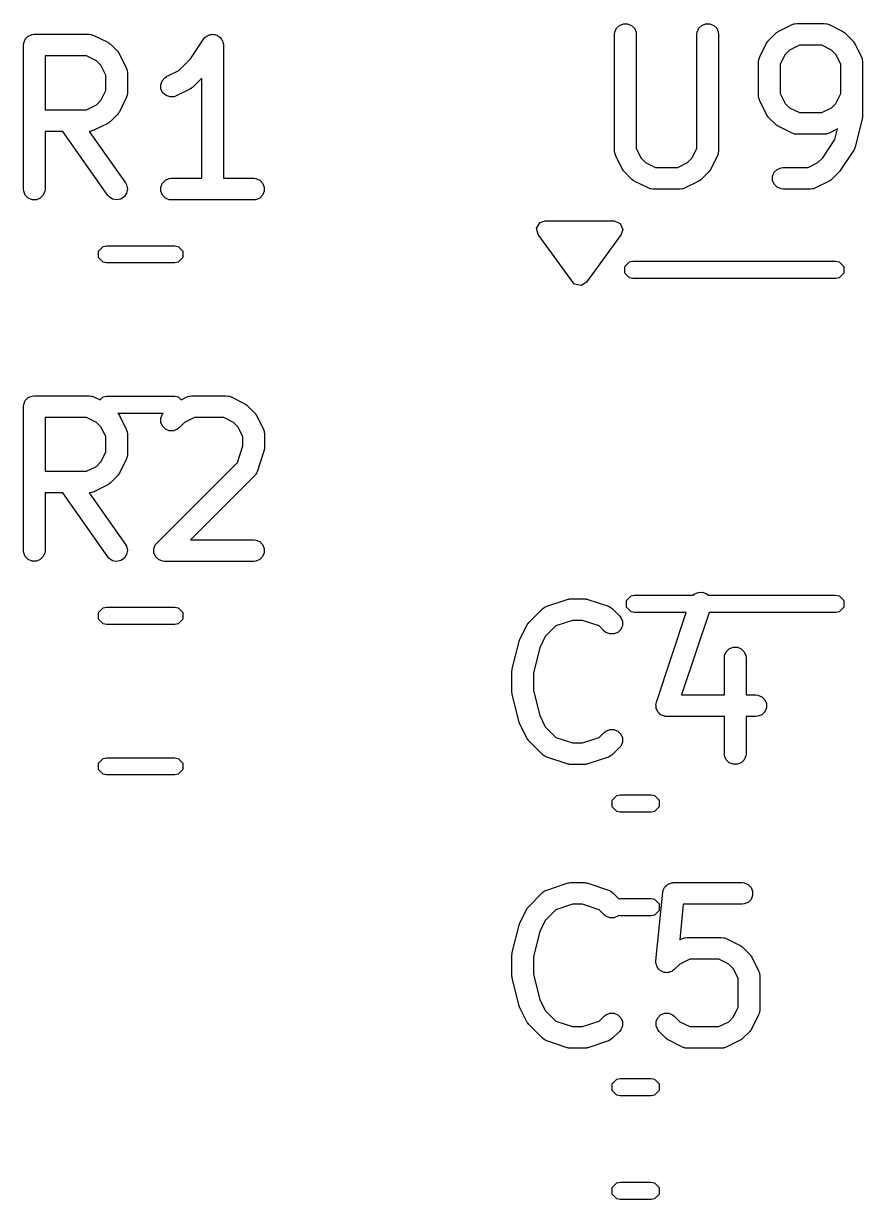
# Model space of a CAD drawing. Extents: x 3.76 to 11, y -6.32 to -1.01.
# Drawn here: x 8.0609 to 8.2903, y -4.0047 to -3.6833 of the extents above; entities that cross this region are included whole.
import ezdxf

# ---------------------------------------------------------------- set-up
doc = ezdxf.new("R2010")
doc.units = 0
doc.header["$MEASUREMENT"] = 0
doc.layers.add('BLACK', color=7, linetype='CONTINUOUS')

msp = doc.modelspace()

# ---------------------------------------------------------------- linework, layer by layer
at = {"layer": 'BLACK', "linetype": 'CONTINUOUS'}
for p, q in [((8.22306, -3.68457), (8.22388, -3.68376)), ((8.22388, -3.68376), (8.22494, -3.68332)), ((8.22494, -3.68332), (8.22609, -3.68332)), ((8.22609, -3.68332), (8.22716, -3.68376)), ((8.22716, -3.68376), (8.22797, -3.68457)), ((8.24556, -3.68457), (8.24637, -3.68376)), ((8.24637, -3.68376), (8.24744, -3.68332)), ((8.24744, -3.68332), (8.24859, -3.68332)), ((8.24859, -3.68332), (8.24965, -3.68376)), ((8.24965, -3.68376), (8.25047, -3.68457)), ((8.26731, -3.68545), (8.27106, -3.68357)), ((8.27106, -3.68357), (8.2716, -3.68337)), ((8.2716, -3.68337), (8.27171, -3.68336)), ((8.27171, -3.68336), (8.27181, -3.68332)), ((8.27181, -3.68332), (8.27238, -3.68326)), ((8.27238, -3.68326), (8.27988, -3.68326)), ((8.27988, -3.68326), (8.28046, -3.68332)), ((8.28046, -3.68332), (8.28056, -3.68336)), ((8.28056, -3.68336), (8.28066, -3.68337)), ((8.28066, -3.68337), (8.2812, -3.68357)), ((8.2812, -3.68357), (8.28495, -3.68545)), ((8.0614, -3.68753), (8.06221, -3.68671)), ((8.06221, -3.68671), (8.06328, -3.68627)), ((8.06328, -3.68627), (8.06385, -3.68621)), ((8.06385, -3.68621), (8.07885, -3.68621)), ((8.07885, -3.68621), (8.07943, -3.68627)), ((8.07943, -3.68627), (8.07953, -3.68631)), ((8.07953, -3.68631), (8.07963, -3.68632)), ((8.07963, -3.68632), (8.08017, -3.68653)), ((8.08017, -3.68653), (8.08392, -3.6884)), ((8.11015, -3.68752), (8.11051, -3.68708)), ((8.11051, -3.68708), (8.11075, -3.68692)), ((8.11075, -3.68692), (8.11096, -3.68671)), ((8.11096, -3.68671), (8.11123, -3.6866)), ((8.11123, -3.6866), (8.11147, -3.68644)), ((8.11147, -3.68644), (8.11175, -3.68638)), ((8.11175, -3.68638), (8.11202, -3.68627)), ((8.11202, -3.68627), (8.11231, -3.68627)), ((8.11231, -3.68627), (8.1126, -3.68621)), ((8.1126, -3.68621), (8.11288, -3.68627)), ((8.11288, -3.68627), (8.11317, -3.68627)), ((8.11317, -3.68627), (8.11344, -3.68638)), ((8.11344, -3.68638), (8.11373, -3.68644)), ((8.11373, -3.68644), (8.11397, -3.6866)), ((8.11397, -3.6866), (8.11424, -3.68671)), ((8.11424, -3.68671), (8.11444, -3.68692)), ((8.11444, -3.68692), (8.11468, -3.68708)), ((8.11468, -3.68708), (8.11485, -3.68732)), ((8.22256, -3.68621), (8.22262, -3.68564)), ((8.22256, -3.71808), (8.22256, -3.68621)), ((8.22262, -3.68564), (8.22306, -3.68457)), ((8.22797, -3.68457), (8.22841, -3.68564)), ((8.22841, -3.68564), (8.22847, -3.68621)), ((8.22847, -3.68621), (8.22847, -3.71739)), ((8.24506, -3.68621), (8.24512, -3.68564)), ((8.24506, -3.71739), (8.24506, -3.68621)), ((8.24512, -3.68564), (8.24556, -3.68457)), ((8.25047, -3.68457), (8.25091, -3.68564)), ((8.25091, -3.68564), (8.25097, -3.68621)), ((8.25097, -3.68621), (8.25097, -3.71808)), ((8.26467, -3.68787), (8.26655, -3.686)), ((8.26655, -3.686), (8.26677, -3.68581)), ((8.26677, -3.68581), (8.26682, -3.68576)), ((8.26682, -3.68576), (8.26691, -3.6857)), ((8.26691, -3.6857), (8.26699, -3.68563)), ((8.26699, -3.68563), (8.26707, -3.6856)), ((8.26707, -3.6856), (8.26731, -3.68545)), ((8.28495, -3.68545), (8.2852, -3.6856)), ((8.2852, -3.6856), (8.28527, -3.68563)), ((8.28527, -3.68563), (8.28535, -3.6857)), ((8.28535, -3.6857), (8.28544, -3.68576)), ((8.28544, -3.68576), (8.28549, -3.68581)), ((8.28549, -3.68581), (8.28572, -3.686)), ((8.28572, -3.686), (8.2876, -3.68787)), ((8.0609, -3.68917), (8.06096, -3.68859)), ((8.0609, -3.72854), (8.0609, -3.68917)), ((8.06096, -3.68859), (8.0614, -3.68753)), ((8.08392, -3.6884), (8.08417, -3.68856)), ((8.08417, -3.68856), (8.08424, -3.68859)), ((8.08424, -3.68859), (8.08432, -3.68865)), ((8.08432, -3.68865), (8.08441, -3.68871)), ((8.08441, -3.68871), (8.08446, -3.68877)), ((8.08446, -3.68877), (8.08469, -3.68895)), ((8.08469, -3.68895), (8.08656, -3.69083)), ((8.10655, -3.69291), (8.11014, -3.68753)), ((8.11014, -3.68753), (8.11015, -3.68752)), ((8.11014, -3.68753), (8.11014, -3.68753)), ((8.11014, -3.68753), (8.11014, -3.68753)), ((8.11485, -3.68732), (8.11505, -3.68753)), ((8.11505, -3.68753), (8.11516, -3.68779)), ((8.11516, -3.68779), (8.11533, -3.68803)), ((8.11533, -3.68803), (8.11538, -3.68832)), ((8.11538, -3.68832), (8.11549, -3.68859)), ((8.11549, -3.68859), (8.11555, -3.68916)), ((8.11555, -3.68916), (8.11555, -3.68916)), ((8.11555, -3.68916), (8.11555, -3.68916)), ((8.11555, -3.68916), (8.11555, -3.68917)), ((8.11555, -3.68917), (8.11555, -3.72558)), ((8.26224, -3.69239), (8.26412, -3.68864)), ((8.26412, -3.68864), (8.26428, -3.68839)), ((8.26428, -3.68839), (8.26431, -3.68832)), ((8.26431, -3.68832), (8.26437, -3.68824)), ((8.26437, -3.68824), (8.26443, -3.68815)), ((8.26443, -3.68815), (8.26449, -3.6881)), ((8.26449, -3.6881), (8.26467, -3.68787)), ((8.27308, -3.68917), (8.27038, -3.69051)), ((8.27919, -3.68917), (8.27308, -3.68917)), ((8.28188, -3.69051), (8.27919, -3.68917)), ((8.2876, -3.68787), (8.28778, -3.6881)), ((8.28778, -3.6881), (8.28784, -3.68815)), ((8.28784, -3.68815), (8.2879, -3.68824)), ((8.2879, -3.68824), (8.28796, -3.68832)), ((8.28796, -3.68832), (8.28799, -3.68839)), ((8.28799, -3.68839), (8.28815, -3.68864)), ((8.28815, -3.68864), (8.29002, -3.69239)), ((8.07816, -3.69212), (8.06681, -3.69212)), ((8.06681, -3.69212), (8.06681, -3.70684)), ((8.08085, -3.69347), (8.07816, -3.69212)), ((8.08205, -3.69466), (8.08085, -3.69347)), ((8.08656, -3.69083), (8.08675, -3.69105)), ((8.08675, -3.69105), (8.08681, -3.69111)), ((8.08681, -3.69111), (8.08687, -3.69119)), ((8.08687, -3.69119), (8.08693, -3.69128)), ((8.08693, -3.69128), (8.08696, -3.69135)), ((8.08696, -3.69135), (8.08712, -3.6916)), ((8.08712, -3.6916), (8.08899, -3.69534)), ((8.10335, -3.69611), (8.10655, -3.69291)), ((8.26193, -3.69371), (8.26199, -3.69314)), ((8.26199, -3.69314), (8.26203, -3.69304)), ((8.26203, -3.69304), (8.26204, -3.69293)), ((8.26204, -3.69293), (8.26224, -3.69239)), ((8.26919, -3.69171), (8.26784, -3.69441)), ((8.27038, -3.69051), (8.26919, -3.69171)), ((8.28308, -3.69171), (8.28188, -3.69051)), ((8.28443, -3.69441), (8.28308, -3.69171)), ((8.29002, -3.69239), (8.29023, -3.69293)), ((8.29023, -3.69293), (8.29024, -3.69304)), ((8.29024, -3.69304), (8.29028, -3.69314)), ((8.29028, -3.69314), (8.29034, -3.69371)), ((8.0834, -3.69736), (8.08205, -3.69466)), ((8.08899, -3.69534), (8.0892, -3.69589)), ((8.0892, -3.69589), (8.08921, -3.69599)), ((8.08921, -3.69599), (8.08925, -3.69609)), ((8.08925, -3.69609), (8.0893, -3.69667)), ((8.0893, -3.69667), (8.0893, -3.70229)), ((8.10003, -3.69777), (8.10335, -3.69611)), ((8.26193, -3.70309), (8.26193, -3.69371)), ((8.26784, -3.69441), (8.26784, -3.70239)), ((8.28443, -3.70239), (8.28443, -3.69441)), ((8.29034, -3.69371), (8.29034, -3.70871)), ((8.0834, -3.70159), (8.0834, -3.69736)), ((8.09842, -3.70005), (8.09878, -3.69895)), ((8.0985, -3.70119), (8.09842, -3.70005)), ((8.09878, -3.69895), (8.09954, -3.69808)), ((8.09954, -3.69808), (8.10003, -3.69777)), ((8.10965, -3.69817), (8.10719, -3.70063)), ((8.10965, -3.72558), (8.10965, -3.69817)), ((8.08205, -3.70429), (8.0834, -3.70159)), ((8.0892, -3.70307), (8.08899, -3.70361)), ((8.08921, -3.70296), (8.0892, -3.70307)), ((8.08925, -3.70287), (8.08921, -3.70296)), ((8.0893, -3.70229), (8.08925, -3.70287)), ((8.09902, -3.70223), (8.0985, -3.70119)), ((8.09989, -3.70298), (8.09902, -3.70223)), ((8.10098, -3.70334), (8.09989, -3.70298)), ((8.10213, -3.70326), (8.10098, -3.70334)), ((8.10267, -3.70306), (8.10213, -3.70326)), ((8.10642, -3.70118), (8.10267, -3.70306)), ((8.10667, -3.70102), (8.10642, -3.70118)), ((8.10674, -3.701), (8.10667, -3.70102)), ((8.10682, -3.70093), (8.10674, -3.701)), ((8.10691, -3.70087), (8.10682, -3.70093)), ((8.10696, -3.70081), (8.10691, -3.70087)), ((8.10719, -3.70063), (8.10696, -3.70081)), ((8.26199, -3.70366), (8.26193, -3.70309)), ((8.26784, -3.70239), (8.26919, -3.70509)), ((8.28308, -3.70509), (8.28443, -3.70239)), ((8.07816, -3.70684), (8.08085, -3.70549)), ((8.08085, -3.70549), (8.08205, -3.70429)), ((8.08899, -3.70361), (8.08712, -3.70736)), ((8.26203, -3.70376), (8.26199, -3.70366)), ((8.26204, -3.70387), (8.26203, -3.70376)), ((8.26224, -3.70441), (8.26204, -3.70387)), ((8.26412, -3.70816), (8.26224, -3.70441)), ((8.26919, -3.70509), (8.27038, -3.70628)), ((8.27038, -3.70628), (8.27308, -3.70763)), ((8.27919, -3.70763), (8.28188, -3.70628)), ((8.28188, -3.70628), (8.28308, -3.70509)), ((8.06681, -3.70684), (8.07816, -3.70684)), ((8.08656, -3.70813), (8.08469, -3.71)), ((8.08675, -3.7079), (8.08656, -3.70813)), ((8.08681, -3.70785), (8.08675, -3.7079)), ((8.08687, -3.70776), (8.08681, -3.70785)), ((8.08693, -3.70768), (8.08687, -3.70776)), ((8.08696, -3.70761), (8.08693, -3.70768)), ((8.08712, -3.70736), (8.08696, -3.70761)), ((8.26428, -3.7084), (8.26412, -3.70816)), ((8.26431, -3.70848), (8.26428, -3.7084)), ((8.26437, -3.70856), (8.26431, -3.70848)), ((8.26443, -3.70865), (8.26437, -3.70856)), ((8.26449, -3.7087), (8.26443, -3.70865)), ((8.26467, -3.70892), (8.26449, -3.7087)), ((8.26655, -3.7108), (8.26467, -3.70892)), ((8.27308, -3.70763), (8.27919, -3.70763)), ((8.29025, -3.70943), (8.28837, -3.71693)), ((8.29026, -3.70933), (8.29025, -3.70943)), ((8.29028, -3.70929), (8.29026, -3.70933)), ((8.2903, -3.70907), (8.29028, -3.70929)), ((8.29033, -3.70885), (8.2903, -3.70907)), ((8.29034, -3.70871), (8.29033, -3.70881)), ((8.29033, -3.70881), (8.29033, -3.70885)), ((8.07169, -3.71274), (8.06681, -3.71274)), ((8.06681, -3.71274), (8.06681, -3.72854)), ((8.08393, -3.73023), (8.07169, -3.71274)), ((8.07943, -3.71268), (8.0789, -3.71274)), ((8.0789, -3.71274), (8.08877, -3.72684)), ((8.07953, -3.71264), (8.07943, -3.71268)), ((8.07963, -3.71264), (8.07953, -3.71264)), ((8.08017, -3.71243), (8.07963, -3.71264)), ((8.08392, -3.71055), (8.08017, -3.71243)), ((8.08417, -3.7104), (8.08392, -3.71055)), ((8.08424, -3.71037), (8.08417, -3.7104)), ((8.08432, -3.7103), (8.08424, -3.71037)), ((8.08441, -3.71025), (8.08432, -3.7103)), ((8.08446, -3.71019), (8.08441, -3.71025)), ((8.08469, -3.71), (8.08446, -3.71019)), ((8.26677, -3.71098), (8.26655, -3.7108)), ((8.26682, -3.71104), (8.26677, -3.71098)), ((8.26691, -3.7111), (8.26682, -3.71104)), ((8.26699, -3.71117), (8.26691, -3.7111)), ((8.26707, -3.7112), (8.26699, -3.71117)), ((8.26731, -3.71135), (8.26707, -3.7112)), ((8.27106, -3.71323), (8.26731, -3.71135)), ((8.2835, -3.71208), (8.2812, -3.71323)), ((8.28277, -3.715), (8.2835, -3.71208)), ((8.2716, -3.71343), (8.27106, -3.71323)), ((8.27171, -3.71344), (8.2716, -3.71343)), ((8.27181, -3.71348), (8.27171, -3.71344)), ((8.27238, -3.71354), (8.27181, -3.71348)), ((8.27988, -3.71354), (8.27238, -3.71354)), ((8.27946, -3.71995), (8.28277, -3.715)), ((8.28046, -3.71348), (8.27988, -3.71354)), ((8.28056, -3.71344), (8.28046, -3.71348)), ((8.28066, -3.71343), (8.28056, -3.71344)), ((8.2812, -3.71323), (8.28066, -3.71343)), ((8.22262, -3.71866), (8.22256, -3.71808)), ((8.22266, -3.71876), (8.22262, -3.71866)), ((8.22267, -3.71886), (8.22266, -3.71876)), ((8.22287, -3.7194), (8.22267, -3.71886)), ((8.22847, -3.71739), (8.22982, -3.72008)), ((8.24371, -3.72008), (8.24506, -3.71739)), ((8.25086, -3.71886), (8.25065, -3.7194)), ((8.25087, -3.71876), (8.25086, -3.71886)), ((8.25091, -3.71866), (8.25087, -3.71876)), ((8.25097, -3.71808), (8.25091, -3.71866)), ((8.28796, -3.71785), (8.28422, -3.72347)), ((8.28813, -3.71753), (8.28796, -3.71785)), ((8.28818, -3.71747), (8.28813, -3.71753)), ((8.2882, -3.7174), (8.28818, -3.71747)), ((8.28824, -3.71734), (8.2882, -3.7174)), ((8.28825, -3.71727), (8.28824, -3.71734)), ((8.28837, -3.71693), (8.28825, -3.71727)), ((8.22475, -3.72315), (8.22287, -3.7194)), ((8.22982, -3.72008), (8.23101, -3.72128)), ((8.23101, -3.72128), (8.23371, -3.72263)), ((8.23982, -3.72263), (8.24251, -3.72128)), ((8.24251, -3.72128), (8.24371, -3.72008)), ((8.25065, -3.7194), (8.24878, -3.72315)), ((8.27544, -3.72263), (8.27813, -3.72128)), ((8.27813, -3.72128), (8.27946, -3.71995)), ((8.09971, -3.72608), (8.10077, -3.72564)), ((8.10077, -3.72564), (8.10135, -3.72558)), ((8.10135, -3.72558), (8.10965, -3.72558)), ((8.11555, -3.72558), (8.12385, -3.72558)), ((8.12385, -3.72558), (8.12442, -3.72564)), ((8.12442, -3.72564), (8.12549, -3.72608)), ((8.22491, -3.7234), (8.22475, -3.72315)), ((8.22494, -3.72347), (8.22491, -3.7234)), ((8.225, -3.72356), (8.22494, -3.72347)), ((8.22506, -3.72364), (8.225, -3.72356)), ((8.22512, -3.7237), (8.22506, -3.72364)), ((8.2253, -3.72392), (8.22512, -3.7237)), ((8.22718, -3.7258), (8.2253, -3.72392)), ((8.23371, -3.72263), (8.23982, -3.72263)), ((8.24823, -3.72392), (8.24635, -3.7258)), ((8.24841, -3.7237), (8.24823, -3.72392)), ((8.24847, -3.72364), (8.24841, -3.7237)), ((8.24853, -3.72356), (8.24847, -3.72364)), ((8.24859, -3.72347), (8.24853, -3.72356)), ((8.24862, -3.7234), (8.24859, -3.72347)), ((8.24878, -3.72315), (8.24862, -3.7234)), ((8.26574, -3.72501), (8.26618, -3.72394)), ((8.26574, -3.72616), (8.26574, -3.72501)), ((8.26618, -3.72394), (8.26699, -3.72313)), ((8.26699, -3.72313), (8.26806, -3.72269)), ((8.26806, -3.72269), (8.26864, -3.72263)), ((8.26864, -3.72263), (8.27544, -3.72263)), ((8.28385, -3.72392), (8.28197, -3.7258)), ((8.28404, -3.72369), (8.28385, -3.72392)), ((8.28385, -3.72392), (8.28385, -3.72392)), ((8.28385, -3.72392), (8.28385, -3.72392)), ((8.28421, -3.72347), (8.28404, -3.72369)), ((8.28422, -3.72347), (8.28421, -3.72347)), ((8.28421, -3.72347), (8.28421, -3.72347)), ((8.06096, -3.72911), (8.0609, -3.72854)), ((8.06681, -3.72854), (8.06675, -3.72911)), ((8.08877, -3.72684), (8.08905, -3.72735)), ((8.08905, -3.72735), (8.0893, -3.72847)), ((8.0893, -3.72847), (8.0891, -3.72961)), ((8.09845, -3.72796), (8.09889, -3.7269)), ((8.09845, -3.72911), (8.09845, -3.72796)), ((8.09889, -3.7269), (8.09971, -3.72608)), ((8.12549, -3.72608), (8.1263, -3.7269)), ((8.1263, -3.7269), (8.12674, -3.72796)), ((8.12674, -3.72796), (8.12674, -3.72911)), ((8.2274, -3.72598), (8.22718, -3.7258)), ((8.22745, -3.72604), (8.2274, -3.72598)), ((8.22754, -3.7261), (8.22745, -3.72604)), ((8.22762, -3.72616), (8.22754, -3.7261)), ((8.2277, -3.72619), (8.22762, -3.72616)), ((8.22794, -3.72635), (8.2277, -3.72619)), ((8.23169, -3.72822), (8.22794, -3.72635)), ((8.23223, -3.72843), (8.23169, -3.72822)), ((8.23234, -3.72844), (8.23223, -3.72843)), ((8.23244, -3.72848), (8.23234, -3.72844)), ((8.23301, -3.72854), (8.23244, -3.72848)), ((8.24051, -3.72854), (8.23301, -3.72854)), ((8.24109, -3.72848), (8.24051, -3.72854)), ((8.24119, -3.72844), (8.24109, -3.72848)), ((8.24129, -3.72843), (8.24119, -3.72844)), ((8.24183, -3.72822), (8.24129, -3.72843)), ((8.24558, -3.72635), (8.24183, -3.72822)), ((8.24583, -3.72619), (8.24558, -3.72635)), ((8.2459, -3.72616), (8.24583, -3.72619)), ((8.24598, -3.7261), (8.2459, -3.72616)), ((8.24607, -3.72604), (8.24598, -3.7261)), ((8.24612, -3.72598), (8.24607, -3.72604)), ((8.24635, -3.7258), (8.24612, -3.72598)), ((8.26618, -3.72722), (8.26574, -3.72616)), ((8.26699, -3.72804), (8.26618, -3.72722)), ((8.26806, -3.72848), (8.26699, -3.72804)), ((8.26864, -3.72854), (8.26806, -3.72848)), ((8.27613, -3.72854), (8.26864, -3.72854)), ((8.27671, -3.72848), (8.27613, -3.72854)), ((8.27681, -3.72844), (8.27671, -3.72848)), ((8.27691, -3.72843), (8.27681, -3.72844)), ((8.27745, -3.72822), (8.27691, -3.72843)), ((8.2812, -3.72635), (8.27745, -3.72822)), ((8.28145, -3.72619), (8.2812, -3.72635)), ((8.28152, -3.72616), (8.28145, -3.72619)), ((8.28161, -3.7261), (8.28152, -3.72616)), ((8.28169, -3.72604), (8.28161, -3.7261)), ((8.28175, -3.72598), (8.28169, -3.72604)), ((8.28197, -3.7258), (8.28175, -3.72598)), ((8.0614, -3.73018), (8.06096, -3.72911)), ((8.06221, -3.73099), (8.0614, -3.73018)), ((8.06328, -3.73143), (8.06221, -3.73099)), ((8.06443, -3.73143), (8.06328, -3.73143)), ((8.0655, -3.73099), (8.06443, -3.73143)), ((8.06631, -3.73018), (8.0655, -3.73099)), ((8.06675, -3.72911), (8.06631, -3.73018)), ((8.08431, -3.73067), (8.08393, -3.73023)), ((8.08528, -3.73129), (8.08431, -3.73067)), ((8.08642, -3.73149), (8.08528, -3.73129)), ((8.08754, -3.73124), (8.08642, -3.73149)), ((8.08848, -3.73058), (8.08754, -3.73124)), ((8.0891, -3.72961), (8.08848, -3.73058)), ((8.09889, -3.73018), (8.09845, -3.72911)), ((8.09971, -3.73099), (8.09889, -3.73018)), ((8.10077, -3.73143), (8.09971, -3.73099)), ((8.10135, -3.73149), (8.10077, -3.73143)), ((8.12385, -3.73149), (8.10135, -3.73149)), ((8.12442, -3.73143), (8.12385, -3.73149)), ((8.12549, -3.73099), (8.12442, -3.73143)), ((8.1263, -3.73018), (8.12549, -3.73099)), ((8.12674, -3.72911), (8.1263, -3.73018)), ((8.20121, -3.7392), (8.20215, -3.73766)), ((8.20215, -3.73766), (8.20354, -3.7372)), ((8.20354, -3.7372), (8.22244, -3.7372)), ((8.22244, -3.7372), (8.22411, -3.7379)), ((8.22411, -3.7379), (8.2248, -3.73957)), ((8.20163, -3.74096), (8.20121, -3.7392)), ((8.21108, -3.75395), (8.20163, -3.74096)), ((8.22435, -3.74096), (8.2149, -3.75395)), ((8.2248, -3.73957), (8.22435, -3.74096)), ((8.08139, -3.74545), (8.08267, -3.74418)), ((8.08267, -3.74418), (8.08357, -3.744)), ((8.08357, -3.744), (8.10225, -3.744)), ((8.10225, -3.744), (8.10316, -3.74418)), ((8.10316, -3.74418), (8.10444, -3.74545)), ((8.08139, -3.74726), (8.08139, -3.74545)), ((8.08267, -3.74854), (8.08139, -3.74726)), ((8.10444, -3.74726), (8.10316, -3.74854)), ((8.10444, -3.74545), (8.10444, -3.74726)), ((8.22666, -3.74841), (8.22756, -3.74823)), ((8.22756, -3.74823), (8.28307, -3.74823)), ((8.28307, -3.74823), (8.28397, -3.74841)), ((8.08357, -3.74872), (8.08267, -3.74854)), ((8.10225, -3.74872), (8.08357, -3.74872)), ((8.10316, -3.74854), (8.10225, -3.74872)), ((8.22538, -3.74969), (8.22666, -3.74841)), ((8.22538, -3.75149), (8.22538, -3.74969)), ((8.28397, -3.74841), (8.28525, -3.74969)), ((8.28525, -3.74969), (8.28525, -3.75149)), ((8.2116, -3.75447), (8.21108, -3.75395)), ((8.21336, -3.75489), (8.2116, -3.75447)), ((8.2149, -3.75395), (8.21336, -3.75489)), ((8.22666, -3.75277), (8.22538, -3.75149)), ((8.22756, -3.75295), (8.22666, -3.75277)), ((8.28307, -3.75295), (8.22756, -3.75295)), ((8.28397, -3.75277), (8.28307, -3.75295)), ((8.28525, -3.75149), (8.28397, -3.75277)), ((8.06096, -3.78741), (8.0614, -3.78634)), ((8.0614, -3.78634), (8.06221, -3.78553)), ((8.06221, -3.78553), (8.06328, -3.78509)), ((8.06328, -3.78509), (8.06385, -3.78503)), ((8.06385, -3.78503), (8.07885, -3.78503)), ((8.07885, -3.78503), (8.07943, -3.78509)), ((8.07943, -3.78509), (8.07953, -3.78513)), ((8.07953, -3.78513), (8.07963, -3.78514)), ((8.07963, -3.78514), (8.08017, -3.78534)), ((8.08017, -3.78534), (8.08182, -3.78617)), ((8.08182, -3.78617), (8.08267, -3.78532)), ((8.08267, -3.78532), (8.08357, -3.78514)), ((8.08357, -3.78514), (8.10225, -3.78514)), ((8.10225, -3.78514), (8.10316, -3.78532)), ((8.10316, -3.78532), (8.10401, -3.78617)), ((8.10401, -3.78617), (8.10565, -3.78534)), ((8.10565, -3.78534), (8.10619, -3.78514)), ((8.10619, -3.78514), (8.1063, -3.78513)), ((8.1063, -3.78513), (8.1064, -3.78509)), ((8.1064, -3.78509), (8.10697, -3.78503)), ((8.10697, -3.78503), (8.11635, -3.78503)), ((8.11635, -3.78503), (8.11692, -3.78509)), ((8.11692, -3.78509), (8.11702, -3.78513)), ((8.11702, -3.78513), (8.11713, -3.78514)), ((8.11713, -3.78514), (8.11767, -3.78534)), ((8.11767, -3.78534), (8.12142, -3.78722)), ((8.0609, -3.78798), (8.06096, -3.78741)), ((8.0609, -3.82736), (8.0609, -3.78798)), ((8.09909, -3.78986), (8.08674, -3.78986)), ((8.08674, -3.78986), (8.08675, -3.78987)), ((8.08675, -3.78987), (8.08681, -3.78992)), ((8.08681, -3.78992), (8.08687, -3.79001)), ((8.08687, -3.79001), (8.08693, -3.79009)), ((8.09889, -3.79009), (8.09909, -3.78986)), ((8.12142, -3.78722), (8.12167, -3.78737)), ((8.12167, -3.78737), (8.12174, -3.7874)), ((8.12174, -3.7874), (8.12182, -3.78747)), ((8.12182, -3.78747), (8.12191, -3.78753)), ((8.12191, -3.78753), (8.12196, -3.78759)), ((8.12196, -3.78759), (8.12219, -3.78777)), ((8.12219, -3.78777), (8.12406, -3.78965)), ((8.12406, -3.78965), (8.12425, -3.78987)), ((8.12425, -3.78987), (8.1243, -3.78992)), ((8.1243, -3.78992), (8.12436, -3.79001)), ((8.12436, -3.79001), (8.12443, -3.79009)), ((8.07816, -3.79094), (8.06681, -3.79094)), ((8.06681, -3.79094), (8.06681, -3.80565)), ((8.08085, -3.79229), (8.07816, -3.79094)), ((8.08205, -3.79348), (8.08085, -3.79229)), ((8.08693, -3.79009), (8.08696, -3.79017)), ((8.08696, -3.79017), (8.08712, -3.79041)), ((8.08712, -3.79041), (8.08899, -3.79416)), ((8.09845, -3.79116), (8.09889, -3.79009)), ((8.09845, -3.79231), (8.09845, -3.79116)), ((8.09889, -3.79337), (8.09845, -3.79231)), ((8.10497, -3.79229), (8.10344, -3.79382)), ((8.10767, -3.79094), (8.10497, -3.79229)), ((8.11565, -3.79094), (8.10767, -3.79094)), ((8.11835, -3.79229), (8.11565, -3.79094)), ((8.11955, -3.79348), (8.11835, -3.79229)), ((8.12443, -3.79009), (8.12446, -3.79017)), ((8.12446, -3.79017), (8.12461, -3.79041)), ((8.12461, -3.79041), (8.12649, -3.79416)), ((8.0834, -3.79618), (8.08205, -3.79348)), ((8.0834, -3.80041), (8.0834, -3.79618)), ((8.08899, -3.79416), (8.0892, -3.7947)), ((8.0892, -3.7947), (8.08921, -3.79481)), ((8.08921, -3.79481), (8.08925, -3.79491)), ((8.08925, -3.79491), (8.0893, -3.79548)), ((8.0893, -3.79548), (8.0893, -3.80111)), ((8.09971, -3.79419), (8.09889, -3.79337)), ((8.10077, -3.79463), (8.09971, -3.79419)), ((8.10193, -3.79463), (8.10077, -3.79463)), ((8.10299, -3.79419), (8.10193, -3.79463)), ((8.10344, -3.79382), (8.10299, -3.79419)), ((8.12089, -3.79618), (8.11955, -3.79348)), ((8.12089, -3.79875), (8.12089, -3.79618)), ((8.12649, -3.79416), (8.12669, -3.7947)), ((8.12669, -3.7947), (8.1267, -3.79481)), ((8.1267, -3.79481), (8.12674, -3.79491)), ((8.12674, -3.79491), (8.1268, -3.79548)), ((8.1268, -3.79548), (8.1268, -3.79923)), ((8.11939, -3.80326), (8.12089, -3.79875)), ((8.12678, -3.7996), (8.12675, -3.79971)), ((8.1268, -3.79923), (8.12677, -3.79953)), ((8.12677, -3.79953), (8.12678, -3.7996)), ((8.08205, -3.80311), (8.0834, -3.80041)), ((8.08899, -3.80243), (8.08712, -3.80618)), ((8.0892, -3.80189), (8.08899, -3.80243)), ((8.08921, -3.80178), (8.0892, -3.80189)), ((8.08925, -3.80168), (8.08921, -3.80178)), ((8.0893, -3.80111), (8.08925, -3.80168)), ((8.12665, -3.80017), (8.12477, -3.80579)), ((8.12671, -3.79988), (8.12665, -3.80017)), ((8.12674, -3.79981), (8.12671, -3.79988)), ((8.12675, -3.79971), (8.12674, -3.79981)), ((8.06681, -3.80565), (8.07816, -3.80565)), ((8.07816, -3.80565), (8.08085, -3.80431)), ((8.08085, -3.80431), (8.08205, -3.80311)), ((8.09739, -3.82527), (8.11939, -3.80326)), ((8.12477, -3.80579), (8.12454, -3.80632)), ((8.08417, -3.80922), (8.08392, -3.80937)), ((8.08424, -3.80919), (8.08417, -3.80922)), ((8.08432, -3.80912), (8.08424, -3.80919)), ((8.08441, -3.80907), (8.08432, -3.80912)), ((8.08446, -3.80901), (8.08441, -3.80907)), ((8.08469, -3.80882), (8.08446, -3.80901)), ((8.08656, -3.80695), (8.08469, -3.80882)), ((8.08675, -3.80672), (8.08656, -3.80695)), ((8.08681, -3.80667), (8.08675, -3.80672)), ((8.08687, -3.80658), (8.08681, -3.80667)), ((8.08693, -3.8065), (8.08687, -3.80658)), ((8.08696, -3.80643), (8.08693, -3.8065)), ((8.08712, -3.80618), (8.08696, -3.80643)), ((8.12406, -3.80695), (8.1066, -3.8244)), ((8.12443, -3.8065), (8.12406, -3.80695)), ((8.12447, -3.8064), (8.12443, -3.8065)), ((8.12454, -3.80632), (8.12447, -3.8064)), ((8.07169, -3.81156), (8.06681, -3.81156)), ((8.06681, -3.81156), (8.06681, -3.82736)), ((8.08393, -3.82905), (8.07169, -3.81156)), ((8.07943, -3.8115), (8.0789, -3.81156)), ((8.0789, -3.81156), (8.08877, -3.82566)), ((8.07953, -3.81146), (8.07943, -3.8115)), ((8.07963, -3.81146), (8.07953, -3.81146)), ((8.08017, -3.81125), (8.07963, -3.81146)), ((8.08392, -3.80937), (8.08017, -3.81125)), ((8.09702, -3.82571), (8.09739, -3.82527)), ((8.1066, -3.8244), (8.12385, -3.8244)), ((8.12385, -3.8244), (8.12442, -3.82446)), ((8.12442, -3.82446), (8.12549, -3.8249)), ((8.12549, -3.8249), (8.1263, -3.82571)), ((8.06096, -3.82793), (8.0609, -3.82736)), ((8.0614, -3.829), (8.06096, -3.82793)), ((8.06675, -3.82793), (8.06631, -3.829)), ((8.06681, -3.82736), (8.06675, -3.82793)), ((8.0891, -3.82843), (8.08848, -3.8294)), ((8.08877, -3.82566), (8.08905, -3.82617)), ((8.08905, -3.82617), (8.0893, -3.82729)), ((8.0893, -3.82729), (8.0891, -3.82843)), ((8.09658, -3.82678), (8.09702, -3.82571)), ((8.09658, -3.82793), (8.09658, -3.82678)), ((8.09702, -3.829), (8.09658, -3.82793)), ((8.1263, -3.82571), (8.12674, -3.82678)), ((8.12674, -3.82793), (8.1263, -3.829)), ((8.12674, -3.82678), (8.12674, -3.82793)), ((8.06221, -3.82981), (8.0614, -3.829)), ((8.06328, -3.83025), (8.06221, -3.82981)), ((8.06443, -3.83025), (8.06328, -3.83025)), ((8.0655, -3.82981), (8.06443, -3.83025)), ((8.06631, -3.829), (8.0655, -3.82981)), ((8.08431, -3.82949), (8.08393, -3.82905)), ((8.08528, -3.83011), (8.08431, -3.82949)), ((8.08642, -3.83031), (8.08528, -3.83011)), ((8.08754, -3.83006), (8.08642, -3.83031)), ((8.08848, -3.8294), (8.08754, -3.83006)), ((8.09783, -3.82981), (8.09702, -3.829)), ((8.0989, -3.83025), (8.09783, -3.82981)), ((8.09948, -3.83031), (8.0989, -3.83025)), ((8.12385, -3.83031), (8.09948, -3.83031)), ((8.12442, -3.83025), (8.12385, -3.83031)), ((8.12549, -3.82981), (8.12442, -3.83025)), ((8.1263, -3.829), (8.12549, -3.82981)), ((8.20398, -3.84257), (8.2096, -3.8407)), ((8.2096, -3.8407), (8.20989, -3.84063)), ((8.20989, -3.84063), (8.20996, -3.8406)), ((8.20996, -3.8406), (8.21006, -3.84059)), ((8.21006, -3.84059), (8.21017, -3.84057)), ((8.21017, -3.84057), (8.21024, -3.84057)), ((8.21024, -3.84057), (8.21054, -3.84054)), ((8.21054, -3.84054), (8.21429, -3.84054)), ((8.21429, -3.84054), (8.21458, -3.84057)), ((8.21458, -3.84057), (8.21466, -3.84057)), ((8.21466, -3.84057), (8.21476, -3.84059)), ((8.21476, -3.84059), (8.21486, -3.8406)), ((8.21486, -3.8406), (8.21493, -3.84063)), ((8.21493, -3.84063), (8.21522, -3.8407)), ((8.21522, -3.8407), (8.22084, -3.84257)), ((8.22577, -3.84103), (8.22705, -3.83975)), ((8.22577, -3.84283), (8.22577, -3.84103)), ((8.22705, -3.83975), (8.22795, -3.83957)), ((8.22795, -3.83957), (8.24411, -3.83957)), ((8.24411, -3.83957), (8.24435, -3.83929)), ((8.24435, -3.83929), (8.24538, -3.83877)), ((8.24538, -3.83877), (8.24653, -3.83869)), ((8.24653, -3.83869), (8.24762, -3.83906)), ((8.24762, -3.83906), (8.24821, -3.83957)), ((8.24821, -3.83957), (8.28307, -3.83957)), ((8.28307, -3.83957), (8.28397, -3.83975)), ((8.28397, -3.83975), (8.28525, -3.84103)), ((8.28525, -3.84103), (8.28525, -3.84283)), ((8.08139, -3.84427), (8.08267, -3.84299)), ((8.08139, -3.84608), (8.08139, -3.84427)), ((8.08267, -3.84299), (8.08357, -3.84281)), ((8.08357, -3.84281), (8.10225, -3.84281)), ((8.10225, -3.84281), (8.10316, -3.84299)), ((8.10316, -3.84299), (8.10444, -3.84427)), ((8.10444, -3.84427), (8.10444, -3.84608)), ((8.19907, -3.84703), (8.20282, -3.84328)), ((8.20282, -3.84328), (8.20327, -3.84292)), ((8.20327, -3.84292), (8.20337, -3.84288)), ((8.20337, -3.84288), (8.20345, -3.84281)), ((8.20345, -3.84281), (8.20398, -3.84257)), ((8.22084, -3.84257), (8.22137, -3.84281)), ((8.22137, -3.84281), (8.22145, -3.84288)), ((8.22145, -3.84288), (8.22155, -3.84292)), ((8.22155, -3.84292), (8.222, -3.84328)), ((8.222, -3.84328), (8.22387, -3.84516)), ((8.22705, -3.84411), (8.22577, -3.84283)), ((8.22795, -3.84429), (8.22705, -3.84411)), ((8.24215, -3.84429), (8.22795, -3.84429)), ((8.23398, -3.86881), (8.24215, -3.84429)), ((8.24838, -3.84429), (8.24088, -3.86679)), ((8.28307, -3.84429), (8.24838, -3.84429)), ((8.28397, -3.84411), (8.28307, -3.84429)), ((8.28525, -3.84283), (8.28397, -3.84411)), ((8.08267, -3.84736), (8.08139, -3.84608)), ((8.08357, -3.84754), (8.08267, -3.84736)), ((8.10225, -3.84754), (8.08357, -3.84754)), ((8.10316, -3.84736), (8.10225, -3.84754)), ((8.10444, -3.84608), (8.10316, -3.84736)), ((8.19665, -3.85155), (8.19852, -3.8478)), ((8.19852, -3.8478), (8.19868, -3.84755)), ((8.19868, -3.84755), (8.19871, -3.84748)), ((8.19871, -3.84748), (8.19877, -3.8474)), ((8.19877, -3.8474), (8.19883, -3.84731)), ((8.19883, -3.84731), (8.19889, -3.84726)), ((8.19889, -3.84726), (8.19907, -3.84703)), ((8.21102, -3.84645), (8.20651, -3.84795)), ((8.21381, -3.84645), (8.21102, -3.84645)), ((8.21831, -3.84795), (8.21381, -3.84645)), ((8.22387, -3.84516), (8.22424, -3.84561)), ((8.22424, -3.84561), (8.22468, -3.84667)), ((8.22468, -3.84782), (8.22424, -3.84889)), ((8.22468, -3.84667), (8.22468, -3.84782)), ((8.20359, -3.85087), (8.20207, -3.8539)), ((8.20651, -3.84795), (8.20359, -3.85087)), ((8.2197, -3.84933), (8.21831, -3.84795)), ((8.22014, -3.8497), (8.2197, -3.84933)), ((8.22121, -3.85014), (8.22014, -3.8497)), ((8.22236, -3.85014), (8.22121, -3.85014)), ((8.22343, -3.8497), (8.22236, -3.85014)), ((8.22424, -3.84889), (8.22343, -3.8497)), ((8.19455, -3.85965), (8.19642, -3.85215)), ((8.19642, -3.85215), (8.19644, -3.85211)), ((8.19644, -3.85209), (8.19653, -3.85185)), ((8.19644, -3.85211), (8.19644, -3.85209)), ((8.19653, -3.85185), (8.19662, -3.85161)), ((8.19662, -3.85161), (8.19663, -3.85159)), ((8.19663, -3.85159), (8.19665, -3.85155)), ((8.20207, -3.8539), (8.20037, -3.86073)), ((8.25308, -3.85498), (8.25389, -3.85417)), ((8.25389, -3.85417), (8.25495, -3.85372)), ((8.25495, -3.85372), (8.25611, -3.85372)), ((8.25611, -3.85372), (8.25717, -3.85417)), ((8.25717, -3.85417), (8.25799, -3.85498)), ((8.25258, -3.85662), (8.25263, -3.85604)), ((8.25258, -3.86679), (8.25258, -3.85662)), ((8.25263, -3.85604), (8.25308, -3.85498)), ((8.25799, -3.85498), (8.25843, -3.85604)), ((8.25843, -3.85604), (8.25848, -3.85662)), ((8.25848, -3.85662), (8.25848, -3.86679)), ((8.19446, -3.86023), (8.1945, -3.86001)), ((8.19447, -3.86027), (8.19446, -3.86023)), ((8.19446, -3.86037), (8.19447, -3.86027)), ((8.19446, -3.86599), (8.19446, -3.86037)), ((8.1945, -3.86001), (8.19452, -3.85979)), ((8.19452, -3.85979), (8.19453, -3.85975)), ((8.19453, -3.85975), (8.19455, -3.85965)), ((8.20037, -3.86073), (8.20037, -3.86563)), ((8.19447, -3.86609), (8.19446, -3.86599)), ((8.19446, -3.86614), (8.19447, -3.86609)), ((8.1945, -3.86635), (8.19446, -3.86614)), ((8.19452, -3.86657), (8.1945, -3.86635)), ((8.19453, -3.86661), (8.19452, -3.86657)), ((8.19455, -3.86671), (8.19453, -3.86661)), ((8.19642, -3.87421), (8.19455, -3.86671)), ((8.20037, -3.86563), (8.20207, -3.87246)), ((8.24088, -3.86679), (8.25258, -3.86679)), ((8.25848, -3.86679), (8.26115, -3.86679)), ((8.26115, -3.86679), (8.26173, -3.86685)), ((8.26173, -3.86685), (8.2628, -3.86729)), ((8.23385, -3.86937), (8.23389, -3.86923)), ((8.23389, -3.86985), (8.23385, -3.86937)), ((8.23389, -3.86917), (8.23392, -3.8691)), ((8.23389, -3.86923), (8.23389, -3.86917)), ((8.23389, -3.87032), (8.23389, -3.86985)), ((8.23393, -3.87042), (8.23389, -3.87032)), ((8.23392, -3.8691), (8.23398, -3.86881)), ((8.23394, -3.87052), (8.23393, -3.87042)), ((8.2628, -3.86729), (8.26361, -3.8681)), ((8.26361, -3.8681), (8.26405, -3.86917)), ((8.26405, -3.87032), (8.26361, -3.87138)), ((8.26405, -3.86917), (8.26405, -3.87032)), ((8.20207, -3.87246), (8.20359, -3.87549)), ((8.23415, -3.87095), (8.23394, -3.87052)), ((8.23433, -3.87138), (8.23415, -3.87095)), ((8.2344, -3.87146), (8.23433, -3.87138)), ((8.23445, -3.87155), (8.2344, -3.87146)), ((8.23481, -3.87186), (8.23445, -3.87155)), ((8.23514, -3.8722), (8.23481, -3.87186)), ((8.23524, -3.87224), (8.23514, -3.8722)), ((8.23532, -3.87231), (8.23524, -3.87224)), ((8.23577, -3.87246), (8.23532, -3.87231)), ((8.23621, -3.87264), (8.23577, -3.87246)), ((8.23636, -3.87265), (8.23621, -3.87264)), ((8.23641, -3.87267), (8.23636, -3.87265)), ((8.23649, -3.87267), (8.23641, -3.87267)), ((8.23678, -3.8727), (8.23649, -3.87267)), ((8.25258, -3.8727), (8.23678, -3.8727)), ((8.25258, -3.88287), (8.25258, -3.8727)), ((8.26115, -3.8727), (8.25848, -3.8727)), ((8.25848, -3.8727), (8.25848, -3.88287)), ((8.26173, -3.87264), (8.26115, -3.8727)), ((8.2628, -3.8722), (8.26173, -3.87264)), ((8.26361, -3.87138), (8.2628, -3.8722)), ((8.19644, -3.87425), (8.19642, -3.87421)), ((8.19644, -3.87427), (8.19644, -3.87425)), ((8.19653, -3.87451), (8.19644, -3.87427)), ((8.19662, -3.87475), (8.19653, -3.87451)), ((8.19663, -3.87477), (8.19662, -3.87475)), ((8.19665, -3.87481), (8.19663, -3.87477)), ((8.19852, -3.87856), (8.19665, -3.87481)), ((8.20359, -3.87549), (8.20651, -3.87841)), ((8.2197, -3.87703), (8.22014, -3.87666)), ((8.22014, -3.87666), (8.22121, -3.87622)), ((8.22121, -3.87622), (8.22236, -3.87622)), ((8.22236, -3.87622), (8.22343, -3.87666)), ((8.22343, -3.87666), (8.22424, -3.87748)), ((8.19868, -3.87881), (8.19852, -3.87856)), ((8.19871, -3.87888), (8.19868, -3.87881)), ((8.19877, -3.87896), (8.19871, -3.87888)), ((8.19883, -3.87905), (8.19877, -3.87896)), ((8.19889, -3.8791), (8.19883, -3.87905)), ((8.19907, -3.87933), (8.19889, -3.8791)), ((8.20282, -3.88308), (8.19907, -3.87933)), ((8.20651, -3.87841), (8.21102, -3.87991)), ((8.21102, -3.87991), (8.21381, -3.87991)), ((8.21381, -3.87991), (8.21831, -3.87841)), ((8.21831, -3.87841), (8.2197, -3.87703)), ((8.22424, -3.87748), (8.22468, -3.87854)), ((8.22468, -3.87969), (8.22424, -3.88076)), ((8.22468, -3.87854), (8.22468, -3.87969)), ((8.20327, -3.88345), (8.20282, -3.88308)), ((8.222, -3.88308), (8.22155, -3.88345)), ((8.22387, -3.88121), (8.222, -3.88308)), ((8.22424, -3.88076), (8.22387, -3.88121)), ((8.25263, -3.88344), (8.25258, -3.88287)), ((8.25848, -3.88287), (8.25843, -3.88344)), ((8.08139, -3.88541), (8.08267, -3.88414)), ((8.08139, -3.88722), (8.08139, -3.88541)), ((8.08267, -3.88414), (8.08357, -3.88396)), ((8.08357, -3.88396), (8.10225, -3.88396)), ((8.10225, -3.88396), (8.10316, -3.88414)), ((8.10316, -3.88414), (8.10444, -3.88541)), ((8.10444, -3.88541), (8.10444, -3.88722)), ((8.20337, -3.88349), (8.20327, -3.88345)), ((8.20345, -3.88356), (8.20337, -3.88349)), ((8.20398, -3.88379), (8.20345, -3.88356)), ((8.2096, -3.88567), (8.20398, -3.88379)), ((8.20989, -3.88573), (8.2096, -3.88567)), ((8.20996, -3.88576), (8.20989, -3.88573)), ((8.21006, -3.88577), (8.20996, -3.88576)), ((8.21017, -3.8858), (8.21006, -3.88577)), ((8.21024, -3.88579), (8.21017, -3.8858)), ((8.21054, -3.88582), (8.21024, -3.88579)), ((8.21429, -3.88582), (8.21054, -3.88582)), ((8.21458, -3.88579), (8.21429, -3.88582)), ((8.21466, -3.8858), (8.21458, -3.88579)), ((8.21476, -3.88577), (8.21466, -3.8858)), ((8.21486, -3.88576), (8.21476, -3.88577)), ((8.21493, -3.88573), (8.21486, -3.88576)), ((8.21522, -3.88567), (8.21493, -3.88573)), ((8.22084, -3.88379), (8.21522, -3.88567)), ((8.22137, -3.88356), (8.22084, -3.88379)), ((8.22145, -3.88349), (8.22137, -3.88356)), ((8.22155, -3.88345), (8.22145, -3.88349)), ((8.25308, -3.88451), (8.25263, -3.88344)), ((8.25389, -3.88532), (8.25308, -3.88451)), ((8.25495, -3.88576), (8.25389, -3.88532)), ((8.25611, -3.88576), (8.25495, -3.88576)), ((8.25717, -3.88532), (8.25611, -3.88576)), ((8.25799, -3.88451), (8.25717, -3.88532)), ((8.25843, -3.88344), (8.25799, -3.88451)), ((8.08267, -3.8885), (8.08139, -3.88722)), ((8.08357, -3.88868), (8.08267, -3.8885)), ((8.10225, -3.88868), (8.08357, -3.88868)), ((8.10316, -3.8885), (8.10225, -3.88868)), ((8.10444, -3.88722), (8.10316, -3.8885)), ((8.22192, -3.89555), (8.2232, -3.89427)), ((8.22192, -3.89736), (8.22192, -3.89555)), ((8.2232, -3.89427), (8.2241, -3.89409)), ((8.2241, -3.89409), (8.23259, -3.89409)), ((8.23259, -3.89409), (8.2335, -3.89427)), ((8.2335, -3.89427), (8.23477, -3.89555)), ((8.23477, -3.89555), (8.23477, -3.89736)), ((8.2232, -3.89864), (8.22192, -3.89736)), ((8.2241, -3.89882), (8.2232, -3.89864)), ((8.23259, -3.89882), (8.2241, -3.89882)), ((8.2335, -3.89864), (8.23259, -3.89882)), ((8.23477, -3.89736), (8.2335, -3.89864)), ((8.20398, -3.92013), (8.2096, -3.91825)), ((8.2096, -3.91825), (8.20989, -3.91819)), ((8.20989, -3.91819), (8.20996, -3.91816)), ((8.20996, -3.91816), (8.21006, -3.91815)), ((8.21006, -3.91815), (8.21017, -3.91813)), ((8.21017, -3.91813), (8.21024, -3.91813)), ((8.21024, -3.91813), (8.21054, -3.9181)), ((8.21054, -3.9181), (8.21429, -3.9181)), ((8.21429, -3.9181), (8.21458, -3.91813)), ((8.21458, -3.91813), (8.21466, -3.91813)), ((8.21466, -3.91813), (8.21476, -3.91815)), ((8.21476, -3.91815), (8.21486, -3.91816)), ((8.21486, -3.91816), (8.21493, -3.91819)), ((8.21493, -3.91819), (8.21522, -3.91825)), ((8.21522, -3.91825), (8.22084, -3.92013)), ((8.23671, -3.91891), (8.23702, -3.9186)), ((8.23702, -3.9186), (8.23715, -3.91854)), ((8.23715, -3.91854), (8.23727, -3.91845)), ((8.23727, -3.91845), (8.23768, -3.91832)), ((8.23768, -3.91832), (8.23808, -3.91816)), ((8.23808, -3.91816), (8.2383, -3.91814)), ((8.2383, -3.91814), (8.23837, -3.91812)), ((8.23837, -3.91812), (8.23844, -3.91812)), ((8.23844, -3.91812), (8.23866, -3.9181)), ((8.23866, -3.9181), (8.25741, -3.9181)), ((8.25741, -3.9181), (8.25798, -3.91816)), ((8.25798, -3.91816), (8.25905, -3.9186)), ((8.25905, -3.9186), (8.25986, -3.91942)), ((8.19907, -3.92459), (8.20282, -3.92084)), ((8.20282, -3.92084), (8.20327, -3.92048)), ((8.20327, -3.92048), (8.20337, -3.92043)), ((8.20337, -3.92043), (8.20345, -3.92037)), ((8.20345, -3.92037), (8.20398, -3.92013)), ((8.22084, -3.92013), (8.22137, -3.92037)), ((8.22137, -3.92037), (8.22145, -3.92043)), ((8.22145, -3.92043), (8.22155, -3.92048)), ((8.22155, -3.92048), (8.222, -3.92084)), ((8.222, -3.92084), (8.22368, -3.92252)), ((8.23384, -3.93951), (8.23572, -3.92076)), ((8.23572, -3.92076), (8.23576, -3.92055)), ((8.23576, -3.92048), (8.23579, -3.92041)), ((8.23576, -3.92055), (8.23576, -3.92048)), ((8.23579, -3.92041), (8.23583, -3.92019)), ((8.23583, -3.92019), (8.23604, -3.91981)), ((8.23604, -3.91981), (8.2362, -3.91942)), ((8.2362, -3.91942), (8.23631, -3.91931)), ((8.23631, -3.91931), (8.23638, -3.91918)), ((8.23638, -3.91918), (8.23671, -3.91891)), ((8.25986, -3.91942), (8.2603, -3.92048)), ((8.2603, -3.92163), (8.25986, -3.9227)), ((8.2603, -3.92048), (8.2603, -3.92163)), ((8.19868, -3.92511), (8.19871, -3.92504)), ((8.19871, -3.92504), (8.19877, -3.92496)), ((8.19877, -3.92496), (8.19883, -3.92487)), ((8.19883, -3.92487), (8.19889, -3.92482)), ((8.19889, -3.92482), (8.19907, -3.92459)), ((8.21102, -3.92401), (8.20651, -3.92551)), ((8.21381, -3.92401), (8.21102, -3.92401)), ((8.21831, -3.92551), (8.21381, -3.92401)), ((8.22368, -3.92252), (8.2241, -3.92244)), ((8.2241, -3.92244), (8.23259, -3.92244)), ((8.23259, -3.92244), (8.2335, -3.92262)), ((8.2335, -3.92262), (8.23477, -3.9239)), ((8.23477, -3.9239), (8.23477, -3.92571)), ((8.24133, -3.92401), (8.24035, -3.93378)), ((8.25741, -3.92401), (8.24133, -3.92401)), ((8.25798, -3.92395), (8.25741, -3.92401)), ((8.25905, -3.92351), (8.25798, -3.92395)), ((8.25986, -3.9227), (8.25905, -3.92351)), ((8.19665, -3.92911), (8.19852, -3.92536)), ((8.19852, -3.92536), (8.19868, -3.92511)), ((8.20651, -3.92551), (8.20359, -3.92843)), ((8.2197, -3.92689), (8.21831, -3.92551)), ((8.22014, -3.92726), (8.2197, -3.92689)), ((8.22121, -3.9277), (8.22014, -3.92726)), ((8.22236, -3.9277), (8.22121, -3.9277)), ((8.22343, -3.92726), (8.22236, -3.9277)), ((8.22362, -3.92707), (8.22343, -3.92726)), ((8.2241, -3.92717), (8.22362, -3.92707)), ((8.23259, -3.92717), (8.2241, -3.92717)), ((8.2335, -3.92699), (8.23259, -3.92717)), ((8.23477, -3.92571), (8.2335, -3.92699)), ((8.19455, -3.93721), (8.19642, -3.92971)), ((8.19642, -3.92971), (8.19644, -3.92967)), ((8.19644, -3.92965), (8.19653, -3.92941)), ((8.19644, -3.92967), (8.19644, -3.92965)), ((8.19653, -3.92941), (8.19662, -3.92917)), ((8.19662, -3.92917), (8.19663, -3.92915)), ((8.19663, -3.92915), (8.19665, -3.92911)), ((8.20207, -3.93146), (8.20037, -3.93829)), ((8.20359, -3.92843), (8.20207, -3.93146)), ((8.24035, -3.93378), (8.24109, -3.93341)), ((8.24109, -3.93341), (8.24163, -3.93321)), ((8.24163, -3.93321), (8.24173, -3.9332)), ((8.24173, -3.9332), (8.24183, -3.93316)), ((8.24183, -3.93316), (8.24241, -3.9331)), ((8.24241, -3.9331), (8.25178, -3.9331)), ((8.25178, -3.9331), (8.25236, -3.93316)), ((8.25236, -3.93316), (8.25246, -3.9332)), ((8.25246, -3.9332), (8.25256, -3.93321)), ((8.25256, -3.93321), (8.2531, -3.93341)), ((8.2531, -3.93341), (8.25685, -3.93529)), ((8.19446, -3.93779), (8.1945, -3.93757)), ((8.19447, -3.93783), (8.19446, -3.93779)), ((8.19446, -3.93793), (8.19447, -3.93783)), ((8.19446, -3.94355), (8.19446, -3.93793)), ((8.1945, -3.93757), (8.19452, -3.93735)), ((8.19452, -3.93735), (8.19453, -3.93731)), ((8.19453, -3.93731), (8.19455, -3.93721)), ((8.25685, -3.93529), (8.2571, -3.93544)), ((8.2571, -3.93544), (8.25717, -3.93547)), ((8.25717, -3.93547), (8.25725, -3.93554)), ((8.25725, -3.93554), (8.25734, -3.9356)), ((8.25734, -3.9356), (8.25739, -3.93566)), ((8.25739, -3.93566), (8.25762, -3.93584)), ((8.25762, -3.93584), (8.25949, -3.93772)), ((8.25949, -3.93772), (8.25968, -3.93794)), ((8.20037, -3.93829), (8.20037, -3.94319)), ((8.23384, -3.94009), (8.23384, -3.93951)), ((8.23389, -3.94023), (8.23384, -3.94009)), ((8.23389, -3.94038), (8.23389, -3.94023)), ((8.23405, -3.94078), (8.23389, -3.94038)), ((8.23418, -3.94119), (8.23405, -3.94078)), ((8.24041, -3.94036), (8.23887, -3.94189)), ((8.2431, -3.93901), (8.24041, -3.94036)), ((8.25108, -3.93901), (8.2431, -3.93901)), ((8.25378, -3.94036), (8.25108, -3.93901)), ((8.25498, -3.94155), (8.25378, -3.94036)), ((8.25968, -3.93794), (8.25974, -3.93799)), ((8.25974, -3.93799), (8.25979, -3.93808)), ((8.25979, -3.93808), (8.25986, -3.93816)), ((8.25986, -3.93816), (8.25989, -3.93823)), ((8.25989, -3.93823), (8.26005, -3.93848)), ((8.26005, -3.93848), (8.26192, -3.94223)), ((8.19447, -3.94365), (8.19446, -3.94355)), ((8.19446, -3.9437), (8.19447, -3.94365)), ((8.1945, -3.94391), (8.19446, -3.9437)), ((8.19452, -3.94413), (8.1945, -3.94391)), ((8.19453, -3.94417), (8.19452, -3.94413)), ((8.19455, -3.94427), (8.19453, -3.94417)), ((8.19642, -3.95177), (8.19455, -3.94427)), ((8.20037, -3.94319), (8.20207, -3.95002)), ((8.23427, -3.94131), (8.23418, -3.94119)), ((8.23433, -3.94144), (8.23427, -3.94131)), ((8.23463, -3.94175), (8.23433, -3.94144)), ((8.23491, -3.94208), (8.23463, -3.94175)), ((8.23504, -3.94215), (8.23491, -3.94208)), ((8.23514, -3.94226), (8.23504, -3.94215)), ((8.23554, -3.94242), (8.23514, -3.94226)), ((8.23592, -3.94263), (8.23554, -3.94242)), ((8.23607, -3.94264), (8.23592, -3.94263)), ((8.23621, -3.9427), (8.23607, -3.94264)), ((8.23664, -3.9427), (8.23621, -3.9427)), ((8.23707, -3.94274), (8.23664, -3.9427)), ((8.23721, -3.9427), (8.23707, -3.94274)), ((8.23736, -3.9427), (8.23721, -3.9427)), ((8.23776, -3.94253), (8.23736, -3.9427)), ((8.23817, -3.94241), (8.23776, -3.94253)), ((8.23829, -3.94232), (8.23817, -3.94241)), ((8.23842, -3.94226), (8.23829, -3.94232)), ((8.23887, -3.94189), (8.23842, -3.94226)), ((8.25633, -3.94425), (8.25498, -3.94155)), ((8.25633, -3.95223), (8.25633, -3.94425)), ((8.26192, -3.94223), (8.26213, -3.94277)), ((8.26213, -3.94277), (8.26214, -3.94288)), ((8.26214, -3.94288), (8.26218, -3.94298)), ((8.26218, -3.94298), (8.26223, -3.94355)), ((8.26223, -3.94355), (8.26223, -3.95293)), ((8.20207, -3.95002), (8.20359, -3.95305)), ((8.19644, -3.95181), (8.19642, -3.95177)), ((8.19644, -3.95183), (8.19644, -3.95181)), ((8.19653, -3.95207), (8.19644, -3.95183)), ((8.19662, -3.95231), (8.19653, -3.95207)), ((8.19663, -3.95233), (8.19662, -3.95231)), ((8.19665, -3.95237), (8.19663, -3.95233)), ((8.19852, -3.95612), (8.19665, -3.95237)), ((8.20359, -3.95305), (8.20651, -3.95597)), ((8.22014, -3.95422), (8.22121, -3.95378)), ((8.22121, -3.95378), (8.22236, -3.95378)), ((8.22236, -3.95378), (8.22343, -3.95422)), ((8.23514, -3.95422), (8.23621, -3.95378)), ((8.23621, -3.95378), (8.23736, -3.95378)), ((8.23736, -3.95378), (8.23842, -3.95422)), ((8.25498, -3.95493), (8.25633, -3.95223)), ((8.26213, -3.95371), (8.26192, -3.95425)), ((8.26214, -3.9536), (8.26213, -3.95371)), ((8.26218, -3.9535), (8.26214, -3.9536)), ((8.26223, -3.95293), (8.26218, -3.9535)), ((8.19868, -3.95637), (8.19852, -3.95612)), ((8.19871, -3.95644), (8.19868, -3.95637)), ((8.19877, -3.95652), (8.19871, -3.95644)), ((8.19883, -3.95661), (8.19877, -3.95652)), ((8.19889, -3.95666), (8.19883, -3.95661)), ((8.19907, -3.95689), (8.19889, -3.95666)), ((8.20282, -3.96064), (8.19907, -3.95689)), ((8.20651, -3.95597), (8.21102, -3.95747)), ((8.21381, -3.95747), (8.21831, -3.95597)), ((8.21831, -3.95597), (8.2197, -3.95459)), ((8.2197, -3.95459), (8.22014, -3.95422)), ((8.22343, -3.95422), (8.22424, -3.95504)), ((8.22424, -3.95504), (8.22468, -3.9561)), ((8.22468, -3.9561), (8.22468, -3.95725)), ((8.23389, -3.9561), (8.23433, -3.95504)), ((8.23389, -3.95725), (8.23389, -3.9561)), ((8.23433, -3.95504), (8.23514, -3.95422)), ((8.23842, -3.95422), (8.23887, -3.95459)), ((8.23887, -3.95459), (8.24041, -3.95612)), ((8.24041, -3.95612), (8.2431, -3.95747)), ((8.25108, -3.95747), (8.25378, -3.95612)), ((8.25378, -3.95612), (8.25498, -3.95493)), ((8.26192, -3.95425), (8.26005, -3.958)), ((8.21102, -3.95747), (8.21381, -3.95747)), ((8.22387, -3.95876), (8.222, -3.96064)), ((8.22424, -3.95832), (8.22387, -3.95876)), ((8.22468, -3.95725), (8.22424, -3.95832)), ((8.23433, -3.95832), (8.23389, -3.95725)), ((8.23469, -3.95876), (8.23433, -3.95832)), ((8.23657, -3.96064), (8.23469, -3.95876)), ((8.2431, -3.95747), (8.25108, -3.95747)), ((8.25949, -3.95876), (8.25762, -3.96064)), ((8.25968, -3.95854), (8.25949, -3.95876)), ((8.25974, -3.95849), (8.25968, -3.95854)), ((8.25979, -3.9584), (8.25974, -3.95849)), ((8.25986, -3.95832), (8.25979, -3.9584)), ((8.25989, -3.95824), (8.25986, -3.95832)), ((8.26005, -3.958), (8.25989, -3.95824)), ((8.20327, -3.96101), (8.20282, -3.96064)), ((8.20337, -3.96105), (8.20327, -3.96101)), ((8.20345, -3.96112), (8.20337, -3.96105)), ((8.20398, -3.96135), (8.20345, -3.96112)), ((8.2096, -3.96323), (8.20398, -3.96135)), ((8.20989, -3.96329), (8.2096, -3.96323)), ((8.20996, -3.96332), (8.20989, -3.96329)), ((8.21006, -3.96333), (8.20996, -3.96332)), ((8.21017, -3.96336), (8.21006, -3.96333)), ((8.21024, -3.96335), (8.21017, -3.96336)), ((8.21054, -3.96338), (8.21024, -3.96335)), ((8.21429, -3.96338), (8.21054, -3.96338)), ((8.21458, -3.96335), (8.21429, -3.96338)), ((8.21466, -3.96336), (8.21458, -3.96335)), ((8.21476, -3.96333), (8.21466, -3.96336)), ((8.21486, -3.96332), (8.21476, -3.96333)), ((8.21493, -3.96329), (8.21486, -3.96332)), ((8.21522, -3.96323), (8.21493, -3.96329)), ((8.22084, -3.96135), (8.21522, -3.96323)), ((8.22137, -3.96112), (8.22084, -3.96135)), ((8.22145, -3.96105), (8.22137, -3.96112)), ((8.22155, -3.96101), (8.22145, -3.96105)), ((8.222, -3.96064), (8.22155, -3.96101)), ((8.2368, -3.96082), (8.23657, -3.96064)), ((8.23685, -3.96088), (8.2368, -3.96082)), ((8.23694, -3.96094), (8.23685, -3.96088)), ((8.23702, -3.96101), (8.23694, -3.96094)), ((8.23709, -3.96104), (8.23702, -3.96101)), ((8.23734, -3.96119), (8.23709, -3.96104)), ((8.24109, -3.96307), (8.23734, -3.96119)), ((8.24163, -3.96327), (8.24109, -3.96307)), ((8.24173, -3.96328), (8.24163, -3.96327)), ((8.24183, -3.96332), (8.24173, -3.96328)), ((8.24241, -3.96338), (8.24183, -3.96332)), ((8.25178, -3.96338), (8.24241, -3.96338)), ((8.25236, -3.96332), (8.25178, -3.96338)), ((8.25246, -3.96328), (8.25236, -3.96332)), ((8.25256, -3.96327), (8.25246, -3.96328)), ((8.2531, -3.96307), (8.25256, -3.96327)), ((8.25685, -3.96119), (8.2531, -3.96307)), ((8.2571, -3.96104), (8.25685, -3.96119)), ((8.25717, -3.96101), (8.2571, -3.96104)), ((8.25725, -3.96094), (8.25717, -3.96101)), ((8.25734, -3.96088), (8.25725, -3.96094)), ((8.25739, -3.96082), (8.25734, -3.96088)), ((8.25762, -3.96064), (8.25739, -3.96082)), ((8.22192, -3.97311), (8.2232, -3.97183)), ((8.22192, -3.97492), (8.22192, -3.97311)), ((8.2232, -3.97183), (8.2241, -3.97165)), ((8.2241, -3.97165), (8.23259, -3.97165)), ((8.23259, -3.97165), (8.2335, -3.97183)), ((8.2335, -3.97183), (8.23477, -3.97311)), ((8.23477, -3.97311), (8.23477, -3.97492)), ((8.2232, -3.9762), (8.22192, -3.97492)), ((8.2241, -3.97638), (8.2232, -3.9762)), ((8.23259, -3.97638), (8.2241, -3.97638)), ((8.2335, -3.9762), (8.23259, -3.97638)), ((8.23477, -3.97492), (8.2335, -3.9762)), ((8.22192, -4.00146), (8.2232, -4.00018)), ((8.22192, -4.00327), (8.22192, -4.00146)), ((8.2232, -4.00018), (8.2241, -4)), ((8.2241, -4), (8.23259, -4)), ((8.23259, -4), (8.2335, -4.00018)), ((8.2335, -4.00018), (8.23477, -4.00146)), ((8.23477, -4.00146), (8.23477, -4.00327)), ((8.2232, -4.00454), (8.22192, -4.00327)), ((8.2241, -4.00472), (8.2232, -4.00454)), ((8.23259, -4.00472), (8.2241, -4.00472)), ((8.2335, -4.00454), (8.23259, -4.00472)), ((8.23477, -4.00327), (8.2335, -4.00454))]:
    msp.add_line(p, q, dxfattribs=at)

doc.saveas('drawing.dxf')
